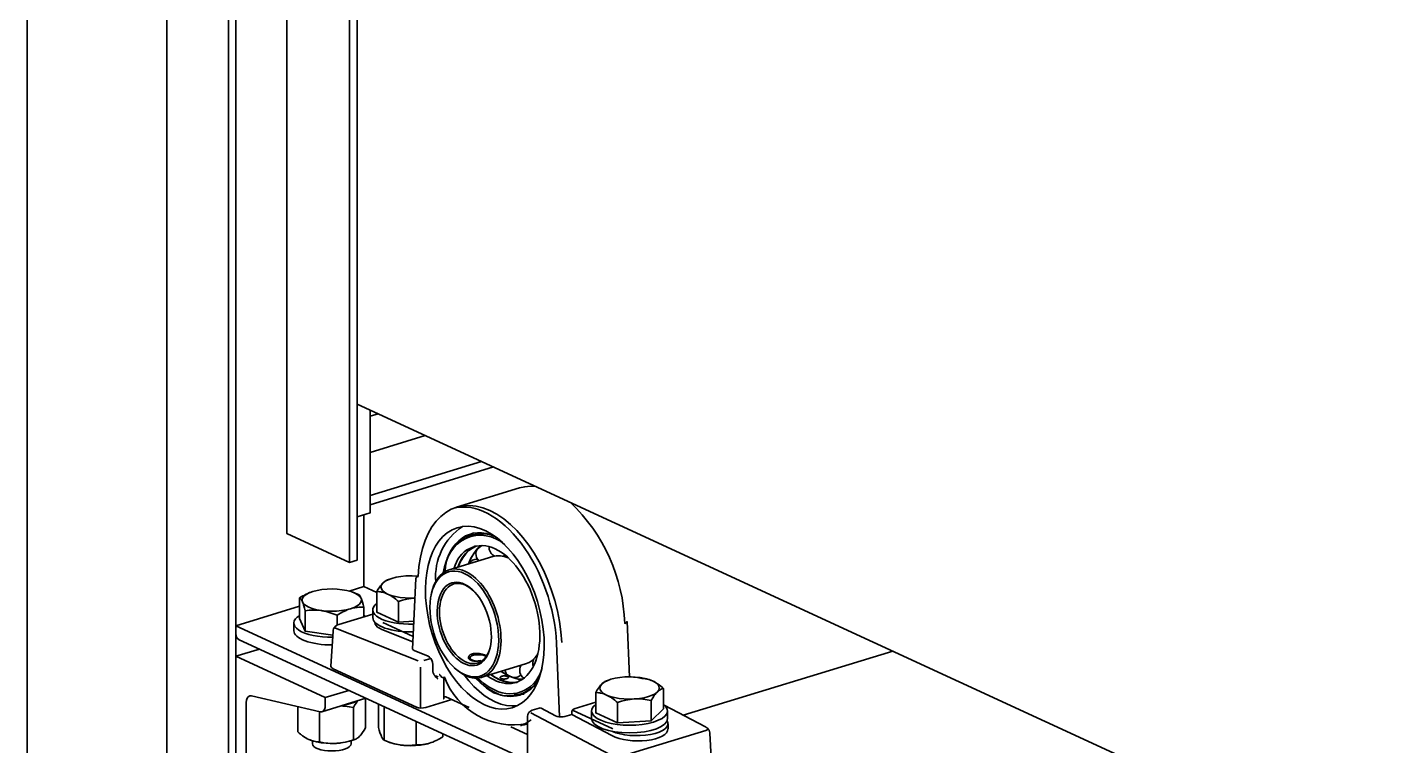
# Model space of a CAD drawing. Header units: millimetres. Extents: x -8400 to 8400, y -5940 to 5940.
# Drawn here: x 3358.5 to 3705.1, y 4421.9 to 4605 of the extents above; entities that cross this region are included whole.
import ezdxf

# ---------------------------------------------------------------- set-up
doc = ezdxf.new("R2010")
doc.units = ezdxf.units.MM
doc.layers.add('粗实线层', color=7, linetype='Continuous', lineweight=35)

msp = doc.modelspace()

# ---------------------------------------------------------------- linework, layer by layer
at = {"layer": '粗实线层', "linetype": 'Continuous', "lineweight": 35}
for points in [[(3358.493, 1285.787), (3358.493, 4866.968), (3391.124, 4876.938), (3444.236, 4852.438), (3440.497, 4851.295), (3444.236, 4852.438), (5462.492, 3921.43), (5515.604, 3896.93), (5482.974, 3886.961)], [(3444.236, 2019.891), (3444.236, 1271.256), (3411.605, 1261.286), (3411.605, 4842.468), (3410.313, 4843.064), (3409.946, 4843.293), (3409.764, 4843.552), (3409.781, 4843.819), (3409.997, 4844.074), (3410.394, 4844.296), (3432.959, 4853.718), (3433.439, 4854.012), (3433.607, 4854.352)], [(3409.747, 4843.663), (3409.747, 1262.481), (3409.893, 1262.163), (3410.313, 1261.883), (3411.605, 1261.286)], [(3440.591, 4741.622), (3424.658, 4748.971), (3424.658, 4476.016), (3440.591, 4468.666), (3440.591, 4741.622), (3442.549, 4742.22), (3442.549, 4469.264), (3440.591, 4468.666)], [(3394.038, 4675.055), (3394.038, 4264.226)], [(3445.829, 4507.475), (3445.829, 4481.263), (3442.549, 4480.26)], [(3442.557, 4508.984), (3902.669, 4296.738)], [(3447.879, 4506.534), (3445.84, 4505.911)], [(3459.903, 4500.987), (3445.831, 4496.688)], [(3445.833, 4483.352), (3477.289, 4492.963)], [(3445.84, 4485.694), (3474.24, 4494.371)], [(3445.84, 4483.355), (3477.3, 4492.966)], [(3483.954, 4487.636), (3467.899, 4482.731)], [(3487.989, 4488.026), (3486.606, 4488.071), (3485.258, 4487.941), (3483.954, 4487.636)], [(3444.236, 4480.722), (3444.236, 4462.481)], [(3472.237, 4476.157), (3470.235, 4475.041)], [(3468.189, 4467.422), (3468.715, 4468.689), (3469.342, 4469.825), (3470.063, 4470.817), (3470.871, 4471.656), (3471.758, 4472.334), (3472.715, 4472.842)], [(3468.289, 4467.453), (3468.827, 4468.716), (3469.466, 4469.845), (3470.201, 4470.826), (3471.023, 4471.651), (3471.925, 4472.311), (3472.896, 4472.798)], [(3474.284, 4472.942), (3473.254, 4472.091), (3472.34, 4471.015), (3471.555, 4469.729), (3470.909, 4468.253)], [(3473.127, 4472.127), (3472.248, 4470.964), (3471.507, 4469.66), (3470.967, 4468.411)], [(3477.107, 4470.147), (3466.002, 4466.755)], [(3481.07, 4469.821), (3480.041, 4470.173), (3479.029, 4470.345), (3478.047, 4470.337), (3477.106, 4470.147)], [(3457.402, 4459.579), (3456.085, 4459.543), (3454.772, 4459.594), (3453.502, 4459.729), (3452.314, 4459.946), (3451.244, 4460.236), (3450.325, 4460.591), (3449.584, 4461.001), (3449.044, 4461.454), (3448.722, 4461.934), (3448.627, 4462.428), (3448.761, 4462.922), (3449.122, 4463.398), (3449.698, 4463.844), (3450.471, 4464.246), (3451.419, 4464.591), (3452.511, 4464.869), (3453.715, 4465.071), (3454.995, 4465.193), (3456.553, 4465.226), (3458.096, 4465.138)], [(3458.094, 4465.086), (3457.642, 4464.863), (3457.473, 4464.572), (3456.689, 4446.546), (3456.783, 4446.349), (3457.069, 4446.18), (3460.688, 4444.75), (3461.028, 4444.535), (3461.337, 4444.179), (3461.584, 4443.718), (3461.743, 4443.2), (3461.798, 4442.68), (3461.798, 4441.294), (3461.8, 4441.194), (3461.806, 4441.095), (3461.816, 4440.999), (3461.83, 4440.904), (3461.846, 4440.812), (3461.866, 4440.721), (3461.878, 4440.676), (3461.89, 4440.632), (3461.903, 4440.588), (3461.916, 4440.544), (3461.979, 4440.376), (3462.05, 4440.218), (3462.131, 4440.068), (3462.22, 4439.927), (3462.268, 4439.859), (3462.317, 4439.792), (3462.367, 4439.727), (3462.419, 4439.664), (3462.526, 4439.542), (3462.637, 4439.425), (3462.751, 4439.313), (3462.867, 4439.204), (3462.926, 4439.15), (3462.985, 4439.097), (3463.014, 4439.071), (3463.044, 4439.044), (3463.059, 4439.031), (3463.074, 4439.018), (3463.089, 4439.004), (3463.103, 4438.991)], [(3440.497, 4461.358), (3444.236, 4462.501), (3447.579, 4460.959)], [(3450.802, 4464.38), (3450.305, 4464.191), (3449.908, 4464.004), (3449.714, 4463.884), (3449.518, 4463.744), (3449.32, 4463.583), (3449.122, 4463.398), (3449.073, 4463.348), (3449.023, 4463.298), (3448.998, 4463.272), (3448.973, 4463.245), (3448.948, 4463.219), (3448.923, 4463.191), (3448.824, 4463.081), (3448.726, 4462.964), (3448.53, 4462.718), (3448.335, 4462.453), (3447.948, 4461.874), (3447.565, 4461.237)], [(3472.299, 4461.338), (3471.254, 4462.2), (3470.182, 4462.823)], [(3431.296, 4461.255), (3430.867, 4461.113), (3430.44, 4460.95), (3430.013, 4460.768), (3429.588, 4460.565), (3429.376, 4460.457), (3429.164, 4460.345), (3429.058, 4460.287), (3428.952, 4460.228), (3428.846, 4460.168), (3428.741, 4460.108), (3428.321, 4459.856), (3427.905, 4459.592)], [(3429.295, 4451.129), (3427.905, 4454.37), (3427.905, 4459.592), (3428.077, 4459.453), (3428.249, 4459.248), (3428.336, 4459.118), (3428.424, 4458.967), (3428.511, 4458.794), (3428.6, 4458.599), (3428.622, 4458.546), (3428.644, 4458.492), (3428.656, 4458.465), (3428.667, 4458.437), (3428.678, 4458.409), (3428.688, 4458.381), (3428.733, 4458.264), (3428.777, 4458.143), (3428.864, 4457.885), (3428.951, 4457.61), (3429.124, 4457.009), (3429.295, 4456.351), (3430.301, 4456.467), (3431.316, 4456.52), (3431.828, 4456.519), (3432.342, 4456.499), (3432.86, 4456.457), (3433.38, 4456.394), (3433.511, 4456.374), (3433.641, 4456.353), (3433.706, 4456.342), (3433.771, 4456.331), (3433.836, 4456.32), (3433.901, 4456.308), (3434.161, 4456.257), (3434.42, 4456.202), (3434.935, 4456.075), (3435.446, 4455.929), (3436.461, 4455.585), (3437.466, 4455.182), (3437.466, 4452.631)], [(3430.68, 4461.045), (3430.648, 4461.032)], [(3442.013, 4460.839), (3441.473, 4461.045)], [(3444.248, 4457.254), (3444.077, 4457.914), (3443.904, 4458.514), (3443.817, 4458.79), (3443.73, 4459.047), (3443.642, 4459.284), (3443.553, 4459.502), (3443.531, 4459.553), (3443.509, 4459.602), (3443.498, 4459.627), (3443.487, 4459.651), (3443.476, 4459.674), (3443.465, 4459.697), (3443.421, 4459.787), (3443.377, 4459.87), (3443.289, 4460.022), (3443.202, 4460.152), (3443.029, 4460.356), (3442.859, 4460.495), (3442.012, 4460.839)], [(3453.085, 4453.469), (3447.565, 4456.015), (3447.565, 4461.237), (3447.903, 4461.218), (3448.245, 4461.184), (3448.331, 4461.173), (3448.418, 4461.161), (3448.503, 4461.147), (3448.589, 4461.133), (3448.762, 4461.101), (3448.935, 4461.065), (3449.281, 4460.977), (3449.627, 4460.87), (3449.976, 4460.741), (3450.325, 4460.591), (3450.675, 4460.419), (3451.027, 4460.224), (3451.071, 4460.198), (3451.115, 4460.171), (3451.159, 4460.145), (3451.203, 4460.118), (3451.291, 4460.064), (3451.378, 4460.008), (3451.552, 4459.894), (3451.726, 4459.775), (3452.07, 4459.525), (3452.411, 4459.26), (3452.749, 4458.982), (3453.085, 4458.691)], [(3457, 4453.705), (3453.085, 4453.469), (3453.085, 4458.691), (3454.148, 4459.016), (3455.221, 4459.278), (3455.761, 4459.383), (3456.305, 4459.469), (3457.255, 4459.569)], [(3461.513, 4460.784), (3461.442, 4460.458)], [(5429.862, 3519.626), (5429.862, 3521.524), (3411.605, 4452.531), (3427.906, 4457.511)], [(3436.346, 4450.12), (3429.295, 4451.129), (3429.295, 4456.351)], [(3446.522, 4455.465), (3437.902, 4452.831), (3437.569, 4452.71), (3437.265, 4452.538), (3436.969, 4452.298), (3436.716, 4452.003), (3436.553, 4451.724), (3436.455, 4451.421), (3436.439, 4451.281), (3436.438, 4451.137)], [(3437.466, 4455.182), (3437.881, 4455.446), (3438.301, 4455.697), (3438.407, 4455.758), (3438.513, 4455.818), (3438.619, 4455.877), (3438.724, 4455.935), (3438.936, 4456.047), (3439.148, 4456.155), (3439.574, 4456.357), (3440, 4456.54), (3440.427, 4456.703), (3440.857, 4456.845), (3441.287, 4456.966), (3441.72, 4457.065), (3441.774, 4457.076), (3441.828, 4457.087), (3441.882, 4457.097), (3441.936, 4457.107), (3442.043, 4457.126), (3442.151, 4457.143), (3442.365, 4457.174), (3442.577, 4457.201), (3443, 4457.238), (3443.42, 4457.259), (3443.835, 4457.264), (3444.248, 4457.254), (3444.248, 4454.77)], [(3444.237, 4455.154), (3444.447, 4455.024), (3444.643, 4454.89)], [(3446.522, 4456.537), (3446.522, 4454.587)], [(3411.605, 4452.531), (3411.605, 4450.634), (3411.713, 4449.901), (3412.025, 4449.315), (3412.506, 4448.939), (5429.848, 3518.354)], [(3426.4, 4453.201), (3426.4, 4451.252)], [(3466.639, 4433.709), (3460.036, 4431.692), (3459.456, 4431.576), (3458.802, 4431.553), (3458.175, 4431.625), (3457.669, 4431.783), (3436.43, 4441.58), (3436.11, 4441.769), (3435.917, 4441.981), (3435.86, 4442.203), (3436.406, 4451.1)], [(3436.774, 4452.081), (3437.071, 4451.934), (3458.121, 4443.615)], [(3456.772, 4448.459), (3448.867, 4451.583), (3448.233, 4451.874), (3447.726, 4452.196), (3447.358, 4452.542), (3447.134, 4452.905), (3447.059, 4453.28), (3447.059, 4453.394)], [(3456.828, 4449.755), (3449.102, 4453.319)], [(3494.139, 4429.292), (3493.354, 4448.047)], [(3417.634, 4446.574), (3411.605, 4444.732)], [(3414.261, 4391.695), (3414.261, 4432.929), (3414.325, 4433.553), (3414.509, 4434.069), (3414.801, 4434.436), (3415.177, 4434.625), (3415.606, 4434.62), (3433.099, 4430.606), (3433.528, 4430.602), (3433.903, 4430.791), (3434.196, 4431.157), (3434.38, 4431.673), (3434.444, 4432.297), (3434.444, 4434.197), (3411.605, 4444.732), (3411.605, 4382.342)], [(3459.579, 4443.633), (3461.341, 4444.171)], [(3475.458, 4444.896), (3475.403, 4444.921), (3475.323, 4444.957), (3475.238, 4444.993), (3475.148, 4445.029), (3475.054, 4445.064), (3475.006, 4445.082), (3474.956, 4445.099), (3474.906, 4445.116), (3474.855, 4445.133), (3474.75, 4445.167), (3474.643, 4445.199), (3474.533, 4445.23), (3474.42, 4445.26), (3474.391, 4445.267), (3474.362, 4445.275), (3474.333, 4445.282), (3474.304, 4445.289), (3474.245, 4445.303), (3474.186, 4445.316), (3474.068, 4445.342), (3473.948, 4445.366), (3473.827, 4445.388), (3473.704, 4445.407), (3473.643, 4445.416), (3473.581, 4445.425), (3473.519, 4445.433), (3473.457, 4445.44), (3473.333, 4445.453), (3473.21, 4445.463), (3473.088, 4445.47), (3472.966, 4445.474), (3472.846, 4445.476), (3472.726, 4445.474), (3472.666, 4445.472), (3472.607, 4445.469), (3472.549, 4445.465), (3472.491, 4445.461), (3472.378, 4445.45), (3472.267, 4445.435), (3472.159, 4445.418), (3472.054, 4445.396), (3472.002, 4445.384), (3471.952, 4445.371), (3471.927, 4445.365), (3471.902, 4445.358), (3471.877, 4445.351), (3471.853, 4445.344), (3471.758, 4445.312), (3471.668, 4445.278), (3471.582, 4445.242), (3471.501, 4445.202), (3471.424, 4445.159), (3471.352, 4445.114), (3471.284, 4445.066), (3471.223, 4445.016), (3471.167, 4444.964), (3471.117, 4444.911), (3471.072, 4444.855), (3471.032, 4444.799), (3471.023, 4444.784), (3471.015, 4444.77), (3471.007, 4444.755), (3470.999, 4444.74), (3470.984, 4444.711), (3470.971, 4444.681), (3470.949, 4444.622), (3470.934, 4444.562), (3470.924, 4444.503), (3470.921, 4444.442), (3470.921, 4444.412), (3470.923, 4444.382), (3470.927, 4444.353), (3470.932, 4444.323), (3470.946, 4444.264), (3470.966, 4444.206), (3470.993, 4444.15), (3471.025, 4444.095), (3471.063, 4444.042), (3471.107, 4443.99), (3471.131, 4443.964), (3471.157, 4443.94), (3471.184, 4443.915), (3471.213, 4443.892), (3471.273, 4443.846), (3471.339, 4443.804), (3471.41, 4443.763), (3471.487, 4443.725), (3471.568, 4443.69), (3471.653, 4443.658), (3471.743, 4443.629), (3471.837, 4443.604), (3471.933, 4443.581), (3472.035, 4443.561), (3472.061, 4443.556), (3472.087, 4443.552), (3472.114, 4443.548), (3472.14, 4443.544), (3472.194, 4443.537), (3472.248, 4443.53), (3472.359, 4443.52), (3472.471, 4443.512), (3472.586, 4443.507), (3472.703, 4443.505), (3472.762, 4443.505), (3472.822, 4443.505), (3472.883, 4443.506), (3472.944, 4443.509), (3473.065, 4443.514), (3473.187, 4443.522), (3473.31, 4443.532), (3473.433, 4443.545), (3473.556, 4443.559), (3473.68, 4443.576), (3473.711, 4443.58), (3473.742, 4443.585), (3473.773, 4443.589), (3473.804, 4443.594), (3473.865, 4443.604), (3473.925, 4443.614), (3474.115, 4443.648)], [(3471.445, 4444.656), (3471.137, 4444.395), (3470.975, 4444.208), (3470.921, 4444.011)], [(3475.423, 4444.674), (3475.296, 4444.761), (3475.141, 4444.841), (3474.658, 4445.007), (3474.067, 4445.111), (3473.421, 4445.145), (3472.777, 4445.105), (3472.192, 4444.997), (3471.719, 4444.828), (3471.399, 4444.614), (3471.261, 4444.375), (3471.318, 4444.13), (3471.564, 4443.904), (3471.978, 4443.714), (3472.522, 4443.579), (3473.149, 4443.51)], [(3474.361, 4439.395), (3485.466, 4442.788), (3486.351, 4443.156), (3487.171, 4443.698), (3487.914, 4444.407), (3488.57, 4445.273)], [(3578.992, 4446.049), (3525.647, 4429.751)], [(3458.731, 4431.556), (3458.731, 4442.006)], [(3467.061, 4442.068), (3467.303, 4441.837)], [(3479.27, 4440.894), (3480.63, 4440.031), (3481.999, 4439.404), (3483.359, 4439.023), (3484.688, 4438.892)], [(3479.403, 4440.735), (3480.382, 4440.16), (3482.22, 4439.29), (3484.089, 4438.743)], [(3462.377, 4439.714), (3462.761, 4439.701), (3463.159, 4439.462)], [(3464.605, 4439.345), (3464.605, 4433.867), (3464.676, 4434.224), (3464.87, 4434.42), (3465.136, 4434.402), (3471.08, 4431.66)], [(3483.356, 4432.144), (3481.984, 4432.073), (3480.574, 4432.218), (3479.137, 4432.575), (3477.687, 4433.141), (3476.313, 4433.867), (3474.95, 4434.77), (3473.61, 4435.843), (3472.304, 4437.077), (3471.042, 4438.463), (3469.835, 4439.988)], [(3483.33, 4438.098), (3482.252, 4437.986), (3481.138, 4438.052), (3479.999, 4438.296), (3478.847, 4438.716), (3477.693, 4439.306), (3476.548, 4440.063)], [(3483.455, 4438.237), (3482.378, 4438.098), (3481.263, 4438.141), (3480.119, 4438.365), (3478.962, 4438.769), (3477.801, 4439.347), (3476.649, 4440.093)], [(3506.57, 4438.655), (3506.073, 4438.465), (3505.676, 4438.279), (3505.481, 4438.159), (3505.285, 4438.019), (3505.088, 4437.857), (3504.89, 4437.673), (3504.84, 4437.623), (3504.79, 4437.572), (3504.766, 4437.546), (3504.741, 4437.52), (3504.716, 4437.493), (3504.691, 4437.467), (3504.592, 4437.355), (3504.494, 4437.239), (3504.297, 4436.993), (3504.102, 4436.728), (3503.715, 4436.149), (3503.333, 4435.512)], [(3510.763, 4439.467), (3511.313, 4439.49), (3511.86, 4439.49), (3512.403, 4439.47), (3512.944, 4439.43), (3514.016, 4439.297), (3515.08, 4439.101), (3515.418, 4439.082), (3515.76, 4439.048), (3515.846, 4439.037), (3515.932, 4439.024), (3516.018, 4439.011), (3516.104, 4438.997), (3516.277, 4438.965), (3516.449, 4438.929), (3516.795, 4438.841), (3517.142, 4438.734), (3517.49, 4438.605), (3517.839, 4438.455), (3518.19, 4438.282), (3518.542, 4438.088), (3518.586, 4438.062), (3518.63, 4438.035), (3518.674, 4438.009), (3518.718, 4437.982), (3518.806, 4437.928), (3518.893, 4437.872), (3519.067, 4437.758), (3519.24, 4437.638), (3519.584, 4437.389), (3519.925, 4437.124), (3520.264, 4436.846), (3520.599, 4436.555)], [(3517.387, 4438.646), (3517.362, 4438.655)], [(3433.588, 4430.618), (3444.799, 4434.043)], [(3440.472, 4436.039), (3434.444, 4434.197)], [(3444.71, 4434.016), (3444.71, 4426.508), (3444.327, 4425.872), (3443.941, 4425.292), (3443.746, 4425.027), (3443.549, 4424.781), (3443.451, 4424.665), (3443.352, 4424.554), (3443.327, 4424.527), (3443.302, 4424.5), (3443.277, 4424.473), (3443.253, 4424.448), (3443.202, 4424.397), (3443.153, 4424.347), (3442.955, 4424.163), (3442.758, 4424.001), (3442.562, 4423.861), (3442.367, 4423.741), (3441.98, 4423.558), (3441.596, 4423.44)], [(3482.537, 4434.922), (3485.073, 4435.123)], [(3508.853, 4427.744), (3503.333, 4430.29), (3503.333, 4435.512), (3503.671, 4435.493), (3504.013, 4435.458), (3504.099, 4435.447), (3504.185, 4435.435), (3504.271, 4435.422), (3504.357, 4435.408), (3504.53, 4435.376), (3504.702, 4435.339), (3505.048, 4435.252), (3505.395, 4435.145), (3505.744, 4435.016), (3506.093, 4434.866), (3506.443, 4434.694), (3506.795, 4434.498), (3506.839, 4434.473), (3506.883, 4434.447), (3506.927, 4434.42), (3506.971, 4434.393), (3507.058, 4434.339), (3507.146, 4434.283), (3507.32, 4434.168), (3507.493, 4434.05), (3507.837, 4433.8), (3508.179, 4433.535), (3508.516, 4433.257), (3508.853, 4432.966)], [(3517.485, 4433.488), (3517.869, 4434.125), (3518.256, 4434.705), (3518.451, 4434.969), (3518.647, 4435.215), (3518.844, 4435.442), (3519.043, 4435.648), (3519.092, 4435.697), (3519.142, 4435.743), (3519.167, 4435.766), (3519.191, 4435.789), (3519.216, 4435.811), (3519.241, 4435.833), (3519.34, 4435.916), (3519.438, 4435.995), (3519.635, 4436.135), (3519.83, 4436.255), (3520.216, 4436.437), (3520.599, 4436.555), (3520.599, 4431.333), (3517.485, 4428.265)], [(3427.443, 4431.904), (3427.443, 4425.465), (3427.782, 4425.173), (3428.123, 4424.891), (3428.209, 4424.823), (3428.295, 4424.756), (3428.382, 4424.689), (3428.467, 4424.624), (3428.64, 4424.497), (3428.812, 4424.374), (3429.159, 4424.142), (3429.506, 4423.93), (3429.854, 4423.737), (3430.203, 4423.565), (3430.554, 4423.414), (3430.905, 4423.285), (3430.949, 4423.27), (3430.994, 4423.256), (3431.038, 4423.241), (3431.081, 4423.228), (3431.169, 4423.201), (3431.256, 4423.176), (3431.431, 4423.131), (3431.604, 4423.089), (3431.948, 4423.021), (3432.289, 4422.972), (3432.627, 4422.938), (3432.963, 4422.919)], [(3432.963, 4430.637), (3432.963, 4422.919), (3434.026, 4422.723), (3435.099, 4422.59), (3435.64, 4422.55), (3436.183, 4422.53), (3436.73, 4422.531), (3437.28, 4422.553), (3437.417, 4422.562), (3437.555, 4422.572), (3437.623, 4422.578), (3437.692, 4422.584), (3437.761, 4422.59), (3437.83, 4422.597), (3438.104, 4422.627), (3438.378, 4422.662), (3438.922, 4422.749), (3439.463, 4422.854), (3440.535, 4423.117), (3441.596, 4423.44), (3441.596, 4431.701), (3440.533, 4431.896), (3439.46, 4432.03), (3438.92, 4432.07), (3438.376, 4432.09), (3438.372, 4432.09)], [(3442.403, 4433.311), (3441.695, 4432.968), (3440.857, 4432.669), (3439.907, 4432.422), (3438.868, 4432.231)], [(3442.764, 4433.436), (3442.757, 4433.428), (3442.561, 4433.182), (3442.366, 4432.917), (3441.979, 4432.338), (3441.596, 4431.701)], [(3448.027, 4432.554), (3448.027, 4426.592), (3448.198, 4425.933), (3448.371, 4425.332), (3448.458, 4425.056), (3448.545, 4424.799), (3448.633, 4424.561), (3448.722, 4424.344), (3448.744, 4424.293), (3448.766, 4424.244), (3448.777, 4424.219), (3448.788, 4424.195), (3448.799, 4424.172), (3448.81, 4424.148), (3448.854, 4424.059), (3448.898, 4423.975), (3448.986, 4423.824), (3449.073, 4423.694), (3449.246, 4423.489), (3449.416, 4423.35)], [(3449.416, 4431.611), (3449.328, 4431.96)], [(3449.944, 4431.679), (3449.416, 4431.611), (3449.416, 4423.35), (3450.423, 4422.947), (3451.438, 4422.603), (3451.95, 4422.458), (3452.464, 4422.331), (3452.981, 4422.224), (3453.502, 4422.139), (3454.772, 4422.004), (3456.085, 4421.953), (3457.402, 4421.989), (3458.682, 4422.11), (3459.886, 4422.313), (3460.979, 4422.591)], [(3486.839, 4430.305), (3506.961, 4419.694), (3507.442, 4419.497), (3508.023, 4419.353), (3508.663, 4419.274), (3509.32, 4419.263), (3509.95, 4419.322), (3510.509, 4419.446), (3531.393, 4425.827), (3531.763, 4425.968), (3532.05, 4426.139)], [(3497.234, 4429.946), (3497.218, 4430.344), (3497.288, 4430.768), (3497.515, 4431.132), (3497.837, 4431.339), (3503.333, 4433.018)], [(3497.427, 4431.027), (3507.688, 4426.294)], [(3502.29, 4430.812), (3502.29, 4428.862)], [(3532.39, 4425.081), (3532.4, 4425.174), (3532.401, 4425.266), (3532.342, 4425.581), (3532.212, 4425.879), (3532.063, 4426.12), (3531.887, 4426.335), (3531.685, 4426.519), (3531.462, 4426.676), (3531.395, 4426.716), (3531.326, 4426.753), (3520.765, 4432.323)], [(3521.642, 4428.862), (3521.642, 4430.812)], [(3457.587, 4428.144), (3457.587, 4422.182), (3456.583, 4422.066), (3455.568, 4422.013), (3455.057, 4422.013), (3454.541, 4422.034), (3454.283, 4422.052), (3454.023, 4422.076), (3453.958, 4422.082), (3453.893, 4422.09), (3453.828, 4422.097), (3453.762, 4422.105), (3453.632, 4422.121), (3453.502, 4422.139), (3452.057, 4422.416), (3450.802, 4422.802)], [(3485.972, 4424.791), (3481.684, 4426.769)], [(3484.204, 4427.03), (3485.589, 4427.684), (3486.889, 4428.553)], [(3484.864, 4427.207), (3485.972, 4427.546)], [(3521.758, 4426.254), (3521.758, 4427.531)], [(3441.97, 4423.555), (3441.473, 4423.365), (3440.567, 4423.07), (3439.549, 4422.833), (3438.444, 4422.659), (3437.28, 4422.553), (3435.963, 4422.517), (3434.65, 4422.567), (3433.38, 4422.703), (3432.193, 4422.919), (3431.122, 4423.21), (3430.203, 4423.565)], [(3430.656, 4423.374), (3430.68, 4423.365)], [(3431.154, 4423.199), (3431.154, 4422.462), (3431.249, 4422.102), (3431.529, 4421.755), (3431.984, 4421.436), (3432.596, 4421.156), (3433.342, 4420.926), (3434.193, 4420.755), (3435.116, 4420.65), (3436.077, 4420.614), (3437.037, 4420.65), (3437.96, 4420.755), (3438.811, 4420.925), (3439.558, 4421.155), (3440.17, 4421.436), (3440.624, 4421.755), (3440.905, 4422.101), (3441, 4422.462), (3441, 4423.199)], [(3464.37, 4425.015), (3464.37, 4424.254), (3463.954, 4423.99), (3463.534, 4423.738), (3463.429, 4423.678), (3463.323, 4423.618), (3463.217, 4423.559), (3463.111, 4423.501), (3462.899, 4423.389), (3462.687, 4423.281), (3462.262, 4423.079), (3461.836, 4422.896), (3461.408, 4422.733), (3460.979, 4422.591), (3460.548, 4422.47), (3460.116, 4422.371), (3460.062, 4422.36), (3460.007, 4422.349), (3459.953, 4422.339), (3459.899, 4422.329), (3459.792, 4422.31), (3459.685, 4422.293), (3459.471, 4422.262), (3459.258, 4422.236), (3458.835, 4422.197), (3458.416, 4422.177), (3458, 4422.172), (3457.587, 4422.182)], [(3532.412, 4425.146), (3532.957, 4415.751)], [(3450.263, 4423.007), (3450.802, 4422.801)], [(3461.595, 4422.801), (3461.627, 4422.814)]]:
    msp.add_lwpolyline(points, dxfattribs=at)
for points in [[(3511.934, 4439.487), (3511.345, 4453.581), (3511.187, 4453.332), (3510.724, 4453.119, 0.1973384), (3496.882, 4483.925)], [(3473.31, 4439.195), (3474.737, 4437.927), (3476.203, 4436.883), (3477.687, 4436.075, 0.4970891), (3489.665, 4441.913)], [(3463.452, 4440.096), (3463.466, 4440.09), (3463.523, 4440.057), (3463.613, 4439.989), (3463.729, 4439.881), (3463.855, 4439.736), (3463.959, 4439.596), (3464.069, 4439.428), (3464.338, 4439.32), (3464.835, 4439.403, 0.3684406), (3485.972, 4427.619)], [(3488.812, 4438.895, -0.4183673), (3477.687, 4435.481), (3476.411, 4436.158), (3475.146, 4437.006), (3473.904, 4438.017), (3472.696, 4439.182)], [(3482.067, 4439.379, 0.126129), (3483.319, 4439.437, 0.1104894), (3484.277, 4439.981)], [(3485.972, 4418.951), (3485.972, 4429.401, -0.3298032), (3487.163, 4431.01), (3488.925, 4431.549), (3489.187, 4431.569), (3489.464, 4431.476), (3493.083, 4429.567), (3493.477, 4429.412), (3493.96, 4429.312), (3494.485, 4429.276), (3495, 4429.307), (3495.455, 4429.403), (3497.234, 4429.946), (3507.453, 4424.557)]]:
    msp.add_lwpolyline(points, format="xyb", dxfattribs=at)
for points in [[(3438.773, 4461.707), (3439.961, 4461.491), (3441.031, 4461.2), (3441.95, 4460.844), (3442.691, 4460.434), (3443.231, 4459.982), (3443.553, 4459.502), (3443.649, 4459.007), (3443.514, 4458.515), (3443.153, 4458.038), (3442.577, 4457.592), (3441.804, 4457.19), (3440.857, 4456.845), (3439.764, 4456.567), (3438.56, 4456.364), (3437.28, 4456.243), (3435.963, 4456.208), (3434.65, 4456.258), (3433.38, 4456.394), (3432.193, 4456.609), (3431.122, 4456.9), (3430.203, 4457.256), (3429.463, 4457.666), (3428.923, 4458.118), (3428.6, 4458.599), (3428.505, 4459.093), (3428.639, 4459.585), (3429, 4460.062), (3429.576, 4460.508), (3430.349, 4460.91), (3431.296, 4461.255), (3432.389, 4461.533), (3433.594, 4461.736), (3434.874, 4461.857), (3436.19, 4461.893), (3437.503, 4461.842)], [(3479.221, 4439.069), (3479.29, 4439.04), (3479.365, 4439.015), (3479.406, 4439.004), (3479.448, 4438.993), (3479.47, 4438.989), (3479.492, 4438.984), (3479.514, 4438.979), (3479.537, 4438.975), (3479.63, 4438.96), (3479.726, 4438.95), (3479.751, 4438.948), (3479.776, 4438.946), (3479.801, 4438.944), (3479.827, 4438.943), (3479.878, 4438.941), (3479.929, 4438.94), (3480.031, 4438.94), (3480.134, 4438.945), (3480.161, 4438.946), (3480.186, 4438.949), (3480.212, 4438.95), (3480.237, 4438.953), (3480.287, 4438.958), (3480.337, 4438.964), (3480.386, 4438.971), (3480.434, 4438.979), (3480.458, 4438.983), (3480.482, 4438.988), (3480.505, 4438.992), (3480.528, 4438.997), (3480.617, 4439.017), (3480.699, 4439.04), (3480.739, 4439.053), (3480.777, 4439.066), (3480.794, 4439.073), (3480.812, 4439.08), (3480.83, 4439.087), (3480.846, 4439.094), (3480.908, 4439.123), (3480.961, 4439.155), (3480.973, 4439.163), (3480.985, 4439.171), (3480.996, 4439.18), (3481.006, 4439.188), (3481.025, 4439.205), (3481.041, 4439.222), (3481.067, 4439.256), (3481.082, 4439.292), (3481.086, 4439.31), (3481.088, 4439.328), (3481.087, 4439.346), (3481.083, 4439.364), (3481.077, 4439.382), (3481.069, 4439.4), (3481.058, 4439.418), (3481.044, 4439.436), (3481.01, 4439.47), (3480.966, 4439.504), (3480.954, 4439.512), (3480.941, 4439.52), (3480.928, 4439.529), (3480.914, 4439.536), (3480.884, 4439.553), (3480.852, 4439.567), (3480.783, 4439.596), (3480.707, 4439.623), (3480.687, 4439.63), (3480.666, 4439.636), (3480.645, 4439.642), (3480.624, 4439.648), (3480.581, 4439.659), (3480.536, 4439.67), (3480.491, 4439.679), (3480.443, 4439.689), (3480.419, 4439.693), (3480.395, 4439.697), (3480.371, 4439.701), (3480.346, 4439.704), (3480.246, 4439.717), (3480.144, 4439.725), (3480.093, 4439.728), (3480.041, 4439.73), (3480.015, 4439.731), (3479.99, 4439.731), (3479.964, 4439.731), (3479.938, 4439.731), (3479.836, 4439.728), (3479.736, 4439.721), (3479.711, 4439.718), (3479.687, 4439.716), (3479.662, 4439.713), (3479.639, 4439.71), (3479.591, 4439.703), (3479.545, 4439.695), (3479.457, 4439.676), (3479.373, 4439.653), (3479.353, 4439.647), (3479.334, 4439.64), (3479.315, 4439.634), (3479.296, 4439.627), (3479.26, 4439.613), (3479.227, 4439.598), (3479.195, 4439.582), (3479.165, 4439.565), (3479.136, 4439.548), (3479.111, 4439.53), (3479.066, 4439.493), (3479.031, 4439.455), (3479.017, 4439.435), (3479.006, 4439.415), (3478.996, 4439.394), (3478.99, 4439.373), (3478.985, 4439.332), (3478.989, 4439.29), (3478.992, 4439.28), (3478.995, 4439.27), (3478.999, 4439.26), (3479.003, 4439.25), (3479.015, 4439.23), (3479.028, 4439.21), (3479.044, 4439.191), (3479.062, 4439.172), (3479.072, 4439.162), (3479.083, 4439.153), (3479.094, 4439.144), (3479.106, 4439.135), (3479.159, 4439.101)], [(3519.043, 4435.648), (3518.467, 4435.202), (3517.694, 4434.801), (3516.746, 4434.455), (3515.654, 4434.177), (3514.449, 4433.975), (3513.169, 4433.854), (3511.852, 4433.818), (3510.539, 4433.868), (3509.269, 4434.004), (3508.082, 4434.22), (3507.012, 4434.511), (3506.093, 4434.866), (3505.352, 4435.276), (3504.812, 4435.728), (3504.49, 4436.209), (3504.394, 4436.703), (3504.529, 4437.196), (3504.89, 4437.673), (3505.465, 4438.119), (3506.239, 4438.521), (3507.186, 4438.866), (3508.279, 4439.143), (3509.483, 4439.347), (3510.763, 4439.467), (3512.08, 4439.503), (3513.393, 4439.453), (3514.663, 4439.317), (3515.85, 4439.101), (3516.92, 4438.811), (3517.839, 4438.455), (3518.58, 4438.045), (3519.12, 4437.593), (3519.443, 4437.112), (3519.538, 4436.618), (3519.403, 4436.125)], [(3513.169, 4433.854), (3513.307, 4433.861), (3513.444, 4433.868), (3513.513, 4433.87), (3513.582, 4433.872), (3513.651, 4433.874), (3513.72, 4433.876), (3513.994, 4433.879), (3514.267, 4433.877), (3514.812, 4433.856), (3515.352, 4433.817), (3516.425, 4433.683), (3517.485, 4433.488), (3517.485, 4428.265), (3508.853, 4427.744), (3508.853, 4432.966), (3509.916, 4433.29), (3510.989, 4433.553), (3511.529, 4433.658), (3512.072, 4433.744), (3512.619, 4433.809)]]:
    msp.add_lwpolyline(points, close=True, dxfattribs=at)
for centre, radius, start, end in [((3477.94, 4464.963), 15.409, 123.61902, 184.56664), ((3474.479, 4466.434), 9.523, 72.78979, 180.8299), ((3474.03, 4466.555), 9.014, 47.67793, 181.41211), ((3474.381, 4465.722), 7.214, 62.72934, 168.55667), ((3475.352, 4470.814), 2.524, 130.23944, 224.08754), ((3478.669, 4472.538), 2.524, 176.50481, 244.21621), ((3473.136, 4466.965), 2.525, 88.471, 148.75313), ((3478.667, 4472.541), 2.528, 294.78109, 307.95796), ((3489.811, 4442.913), 2.524, 153.88433, 198.61508), ((3489.82, 4442.898), 2.541, 120.64857, 124.52593), ((3482.581, 4441.85), 2.524, 195.77993, 236.42203), ((3486.494, 4441.189), 2.524, 150.53327, 234.40887), ((3486.498, 4441.202), 2.511, 69.68226, 76.19643), ((3481.186, 4443.865), 9.219, 210.47957, 323.87795)]:
    msp.add_arc(centre, radius, start, end, dxfattribs=at)
for centre, major_axis, ratio, start_param, end_param in [((3476.382, 4454.968), (-8.482, 27.762), 0.5850176, 4.2936911, 7.3101869), ((3475.073, 4454.564), (-8.478, 27.766), 0.5850906, 4.3024726, 6.2430119), ((3477.707, 4455.315), (-6.292, 20.573), 0.5841886, 5.8010055, 7.1403362), ((3477.687, 4455.367), (-5.285, 17.3), 0.585035, 2.4827951, 5.8019404), ((3470.202, 4453.024), (-4.205, 13.735), 0.5838267, 5.8024883, 7.0871301), ((3470.182, 4453.075), (-4.181, 13.681), 0.5850301, 2.3358359, 5.8018044), ((3470.182, 4453.075), (-3.073, 10.058), 0.5850548, 5.8018565, 10.2305351), ((3456.202, 4456.538), (9.671, 0.001), 0.3753841, 2.6731129, 4.7912877), ((3436.077, 4453.201), (-9.661, 0), 0.3753709, 5.7180292, 7.8783406), ((3456.18, 4454.579), (-9.632, 0.007), 0.3753652, 6.283086, 7.9268219), ((3436.053, 4451.243), (-9.632, 0.009), 0.3754629, 0.0000295, 1.5855984), ((3511.966, 4430.811), (-9.685, 0), 0.3754008, 5.8146752, 9.8933244), ((3511.966, 4428.862), (-9.669, 0), 0.3754373, 0.000287, 3.141512), ((3513.7, 4427.533), (-8.047, 0.001), 0.3754444, 0.6837625, 3.3885278), ((3513.7, 4426.468), (-8.049, 0.255), 0.4075391, 0.6966203, 3.1542856)]:
    msp.add_ellipse(centre, major_axis=major_axis, ratio=ratio, start_param=start_param, end_param=end_param, dxfattribs=at)
for centre, major_axis, ratio in [((3475.076, 4454.57), (-7.006, 22.931), 0.5850575), ((3469.855, 4452.975), (-4.056, 13.275), 0.5850444), ((3469.855, 4452.975), (-3.196, 10.46), 0.5850557)]:
    msp.add_ellipse(centre, major_axis=major_axis, ratio=ratio, dxfattribs=at)

doc.saveas('drawing.dxf')
